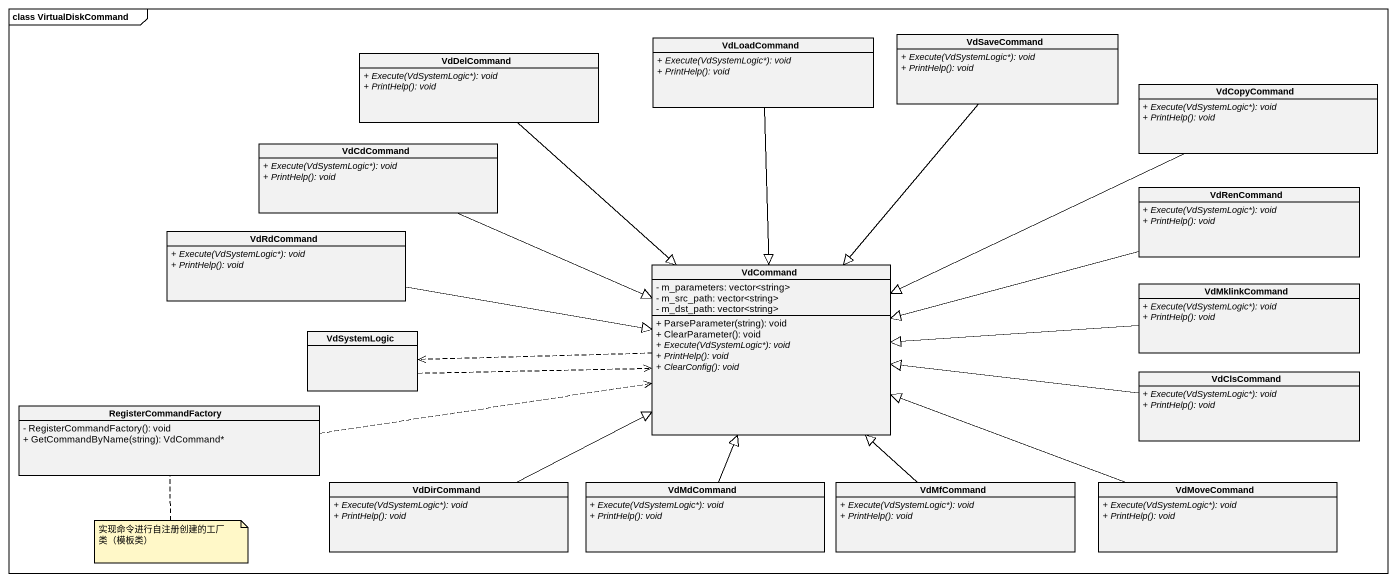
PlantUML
@startuml
mainframe class VirtualDiskCommand
hide circle
hide empty members
skinparam classAttributeIconSize 0
class VdDelCommand {
  {abstract} + Execute(VdSystemLogic*): void
  {abstract} + PrintHelp(): void
}
class VdLoadCommand {
  {abstract} + Execute(VdSystemLogic*): void
  {abstract} + PrintHelp(): void
}
class VdSaveCommand {
  {abstract} + Execute(VdSystemLogic*): void
  {abstract} + PrintHelp(): void
}
class VdCopyCommand {
  {abstract} + Execute(VdSystemLogic*): void
  {abstract} + PrintHelp(): void
}
class VdCdCommand {
  {abstract} + Execute(VdSystemLogic*): void
  {abstract} + PrintHelp(): void
}
class VdRenCommand {
  {abstract} + Execute(VdSystemLogic*): void
  {abstract} + PrintHelp(): void
}
class VdRdCommand {
  {abstract} + Execute(VdSystemLogic*): void
  {abstract} + PrintHelp(): void
}
class VdCommand {
  - m_parameters: vector<string>
  - m_src_path: vector<string>
  - m_dst_path: vector<string>
  + ParseParameter(string): void
  + ClearParameter(): void
  {abstract} + Execute(VdSystemLogic*): void
  {abstract} + PrintHelp(): void
  {abstract} + ClearConfig(): void
}
class VdMklinkCommand {
  {abstract} + Execute(VdSystemLogic*): void
  {abstract} + PrintHelp(): void
}
class VdSystemLogic
class VdClsCommand {
  {abstract} + Execute(VdSystemLogic*): void
  {abstract} + PrintHelp(): void
}
class RegisterCommandFactory {
  - RegisterCommandFactory(): void
  + GetCommandByName(string): VdCommand*
}
class VdDirCommand {
  {abstract} + Execute(VdSystemLogic*): void
  {abstract} + PrintHelp(): void
}
class VdMdCommand {
  {abstract} + Execute(VdSystemLogic*): void
  {abstract} + PrintHelp(): void
}
class VdMfCommand {
  {abstract} + Execute(VdSystemLogic*): void
  {abstract} + PrintHelp(): void
}
class VdMoveCommand {
  {abstract} + Execute(VdSystemLogic*): void
  {abstract} + PrintHelp(): void
}
VdDelCommand --|> VdCommand
VdLoadCommand --|> VdCommand
VdSaveCommand --|> VdCommand
VdCopyCommand -left-|> VdCommand
VdCdCommand -right-|> VdCommand
VdRenCommand -left-|> VdCommand
VdRdCommand -right-|> VdCommand
VdCommand .left.> VdSystemLogic
VdMklinkCommand -left-|> VdCommand
VdSystemLogic .right.> VdCommand
VdClsCommand -left-|> VdCommand
RegisterCommandFactory .right.> VdCommand
VdDirCommand -right-|> VdCommand
VdMdCommand -up-|> VdCommand
VdMfCommand -up-|> VdCommand
VdMoveCommand -left-|> VdCommand
note bottom of RegisterCommandFactory : 实现命令进行自注册创建的工厂类（模板类）
@enduml
